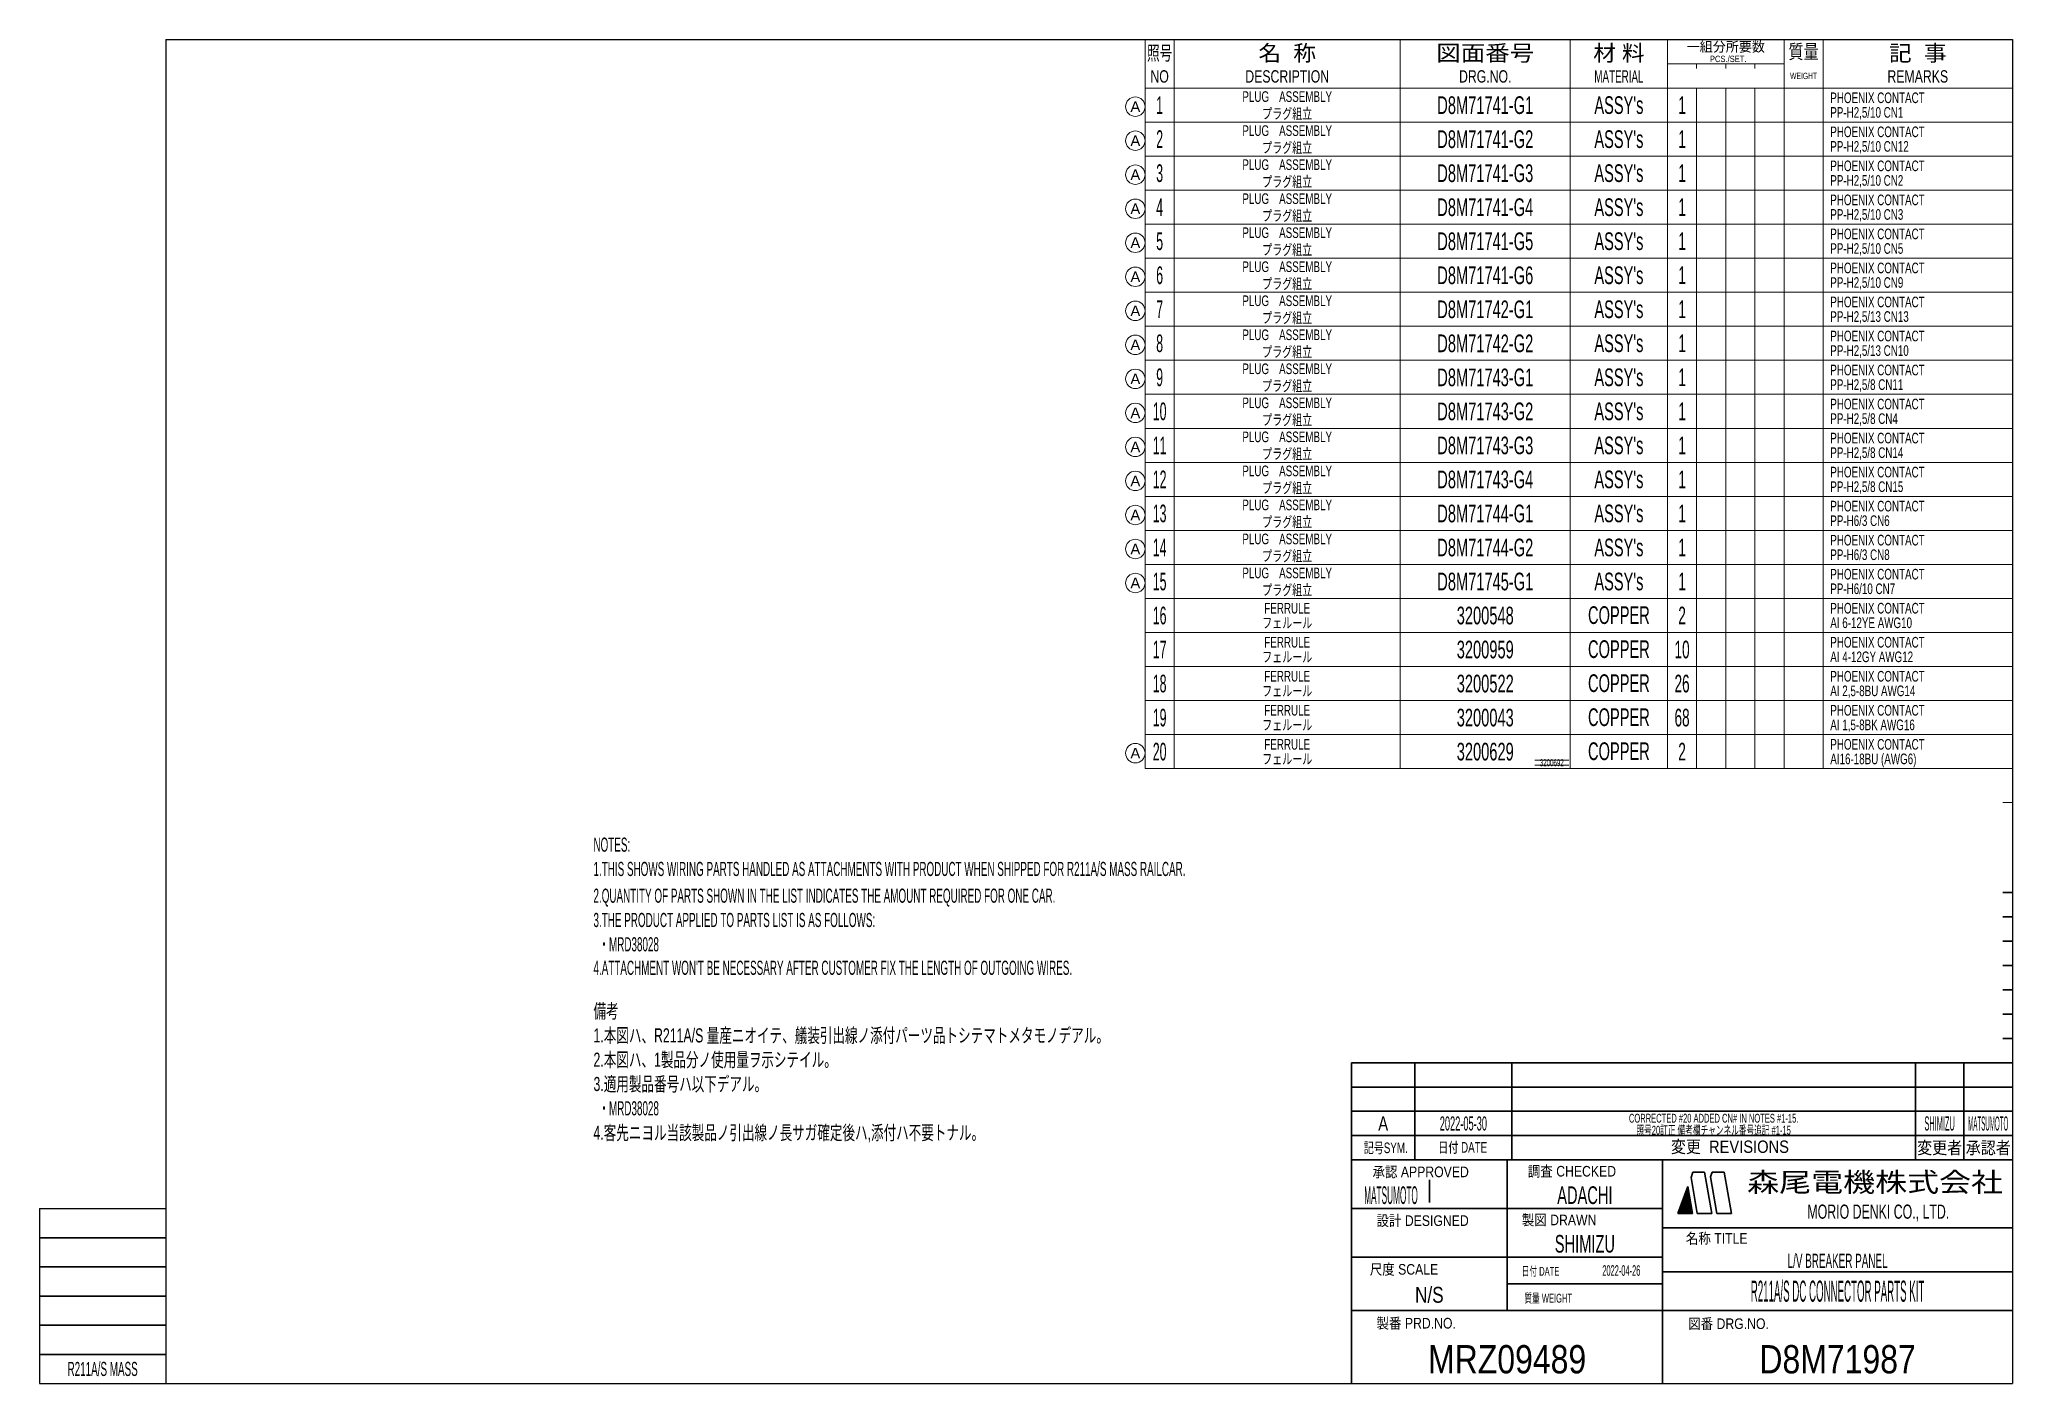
# Model space of a CAD drawing. Header units: millimetres. Extents: x 7 to 413, y 10 to 287.
import ezdxf
from ezdxf.enums import TextEntityAlignment as Align

# ---------------------------------------------------------------- set-up
doc = ezdxf.new("R2010")
doc.units = ezdxf.units.MM
for name, color, linetype in [('GR1_05', 7, 'Continuous'), ('図面枠B6M', 7, 'Continuous'), ('図面枠D8M', 7, 'Continuous'), ('表題、部品表_01', 7, 'Continuous'), ('表題、部品表_02', 7, 'Continuous'), ('表題、部品表_03', 7, 'Continuous')]:
    doc.layers.add(name, color=color, linetype=linetype)
doc.styles.add('HG丸ｺﾞｼｯｸM-PRO', font='')
doc.styles.get('HG丸ｺﾞｼｯｸM-PRO').set_extended_font_data('HG丸ｺﾞｼｯｸM-PRO')

# ---------------------------------------------------------------- blocks, each defined once
blk = doc.blocks.new('BLKF024')
at = {"layer": '図面枠D8M', "color": 4, "linetype": 'Continuous', "lineweight": 13}
for p, q in [((344.778471, 46.998727), (346.524087, 48.744343)), ((344.8594, 47.221078), (346.502888, 48.864566)), ((344.940329, 47.443428), (346.48169, 48.984789)), ((345.021258, 47.665778), (346.460491, 49.105012)), ((345.102186, 47.888128), (346.439293, 49.225235)), ((345.183115, 48.110479), (346.418094, 49.345457)), ((345.264044, 48.332829), (346.396896, 49.46568)), ((345.344973, 48.555179), (346.375697, 49.585903)), ((345.425902, 48.777529), (346.354499, 49.706126)), ((345.506831, 48.999879), (346.3333, 49.826349)), ((345.58776, 49.22223), (346.312102, 49.946572)), ((345.668689, 49.44458), (346.290903, 50.066794)), ((345.749617, 49.66693), (346.269705, 50.187017)), ((345.830546, 49.88928), (346.248506, 50.30724)), ((345.911475, 50.111631), (346.227307, 50.427463)), ((345.992404, 50.333981), (346.206109, 50.547686)), ((346.073333, 50.556331), (346.18491, 50.667909)), ((346.154262, 50.778681), (346.163712, 50.788131)), ((344.157871, 45.246757), (346.693675, 47.782561)), ((344.211969, 45.442276), (346.672477, 47.902784)), ((344.292898, 45.664626), (346.651278, 48.023006)), ((344.299292, 45.246757), (346.714874, 47.662338)), ((344.373827, 45.886976), (346.63008, 48.143229)), ((344.440714, 45.246757), (346.736072, 47.542115)), ((344.454756, 46.109327), (346.608881, 48.263452)), ((344.535684, 46.331677), (346.587682, 48.383675)), ((344.582135, 45.246757), (346.757271, 47.421892)), ((344.616613, 46.554027), (346.566484, 48.503898)), ((344.697542, 46.776377), (346.545285, 48.624121)), ((344.723556, 45.246757), (346.778469, 47.301669)), ((344.864978, 45.246757), (346.799668, 47.181447)), ((345.006399, 45.246757), (346.820866, 47.061224)), ((345.147821, 45.246757), (346.842065, 46.941001)), ((345.289242, 45.246757), (346.863263, 46.820778)), ((345.430663, 45.246757), (346.884462, 46.700555)), ((345.572085, 45.246757), (346.90566, 46.580332)), ((345.713506, 45.246757), (346.926859, 46.46011)), ((345.854927, 45.246757), (346.948057, 46.339887)), ((345.996349, 45.246757), (346.969256, 46.219664)), ((346.13777, 45.246757), (346.990455, 46.099441)), ((346.279191, 45.246757), (347.011653, 45.979218)), ((346.420613, 45.246757), (347.032852, 45.858995)), ((346.562034, 45.246757), (347.05405, 45.738773)), ((346.703455, 45.246757), (347.075249, 45.61855)), ((346.844877, 45.246757), (347.096447, 45.498327)), ((346.986298, 45.246757), (347.117646, 45.378104)), ((347.12772, 45.246757), (347.138844, 45.257881))]:
    blk.add_line(p, q, dxfattribs=at)
blk = doc.blocks.new('BLKF023')
at = {"layer": '図面枠D8M', "color": 2, "linetype": 'Continuous', "lineweight": 25}
for p, q in [((33, 286.75), (413, 286.75)), ((33, 286.75), (33, 10.25)), ((413, 286.75), (413, 10.25)), ((7, 46.25), (7, 10.25)), ((7, 46.25), (33, 46.25)), ((7, 10.25), (413, 10.25))]:
    blk.add_line(p, q, dxfattribs=at)
at = {"layer": '図面枠D8M', "color": 4, "linetype": 'Continuous', "lineweight": 13}
for p, q in [((413, 269.75), (411, 269.75)), ((413, 262.75), (411, 262.75)), ((413, 255.75), (411, 255.75)), ((413, 248.75), (411, 248.75)), ((413, 241.75), (411, 241.75)), ((413, 234.75), (411, 234.75)), ((413, 227.75), (411, 227.75)), ((413, 220.75), (411, 220.75)), ((413, 213.75), (411, 213.75)), ((413, 206.75), (411, 206.75)), ((413, 199.75), (411, 199.75)), ((413, 192.75), (411, 192.75)), ((413, 185.75), (411, 185.75)), ((413, 178.75), (411, 178.75)), ((413, 171.75), (411, 171.75)), ((413, 164.75), (411, 164.75)), ((413, 157.75), (411, 157.75)), ((413, 150.75), (411, 150.75)), ((413, 143.75), (411, 143.75)), ((413, 136.75), (411, 136.75)), ((411, 129.75), (413, 129.75))]:
    blk.add_line(p, q, dxfattribs=at)
at = {"layer": '図面枠D8M', "color": 3, "linetype": 'Continuous', "lineweight": 35}
for p, q in [((413, 111.25), (411, 111.25)), ((413, 106.25), (411, 106.25)), ((413, 101.25), (411, 101.25)), ((413, 96.25), (411, 96.25)), ((413, 91.25), (411, 91.25)), ((413, 86.25), (411, 86.25)), ((413, 81.25), (411, 81.25)), ((277, 76.25), (413, 76.25)), ((277, 76.25), (277, 10.25)), ((290, 76.25), (290, 56.25)), ((310, 76.25), (310, 56.25)), ((393, 76.25), (393, 56.25)), ((403, 76.25), (403, 56.25)), ((277, 71.25), (413, 71.25)), ((277, 66.25), (413, 66.25)), ((277, 61.25), (413, 61.25)), ((277, 56.25), (413, 56.25)), ((309, 56.25), (309, 25.25)), ((341, 56.25), (341, 10.25)), ((346.84, 52.65), (347.23, 53.75)), ((347.23, 53.75), (349.64, 53.75)), ((351.14, 45.25), (349.64, 53.75)), ((351.18, 53.75), (350.82, 52.76)), ((351.18, 53.75), (353.64, 53.75)), ((355.14, 45.25), (353.64, 53.75)), ((293, 52.17), (293, 47.48)), ((344.14, 45.25), (346.16, 50.8)), ((347.14, 45.25), (346.16, 50.8)), ((348.14, 45.25), (346.84, 52.65)), ((352.14, 45.25), (350.82, 52.76)), ((277, 46.25), (341, 46.25)), ((344.14, 45.25), (347.14, 45.25)), ((348.14, 45.25), (351.14, 45.25)), ((352.14, 45.25), (355.14, 45.25)), ((341, 42.25), (413, 42.25)), ((7, 40.25), (33, 40.25)), ((7, 34.25), (33, 34.25)), ((277, 36.25), (341, 36.25)), ((341, 33.25), (413, 33.25)), ((309, 30.75), (341, 30.75)), ((7, 28.25), (33, 28.25)), ((277, 25.25), (413, 25.25)), ((7, 22.25), (33, 22.25)), ((33, 16.25), (7, 16.25))]:
    blk.add_line(p, q, dxfattribs=at)
at = {"layer": '図面枠D8M', "color": 4, "linetype": 'Continuous', "lineweight": 13}
blk.add_blockref('BLKF024', (0, 0), dxfattribs=at)
at = {"layer": '図面枠D8M', "color": 4, "linetype": 'Continuous', "lineweight": 13, "style": 'HG丸ｺﾞｼｯｸM-PRO'}
for s, height, width, p in [('記号SYM.', 2.182, 0.69227, (284.03, 58.74)), ('日付 DATE', 2.182, 0.692507, (299.87, 58.83)), ('変更  REVISIONS', 2.5455, 0.887352, (354.85, 58.97)), ('変更者', 2.545, 0.887717, (398, 58.75)), ('承認者', 2.545, 0.887717, (408, 58.75)), ('承認 APPROVED', 2.1818, 0.863151, (291.21, 53.79)), ('調査 CHECKED', 2.182, 0.863174, (322.34, 53.92)), ('設計 DESIGNED', 2.1818, 0.862613, (291.61, 43.76)), ('製図 DRAWN', 2.182, 0.863099, (319.7, 43.9)), ('名称 TITLE', 2.182, 0.862489, (352.13, 40.11)), ('尺度 SCALE', 2.182, 0.862581, (287.78, 33.74)), ('日付 DATE', 1.818, 0.618255, (315.88, 33.34)), ('質量 WEIGHT', 1.818, 0.618812, (317.46, 27.8)), ('製番 PRD.NO.', 2.182, 0.863299, (290.29, 22.66)), ('図番 DRG.NO.', 2.182, 0.863083, (354.56, 22.56))]:
    blk.add_text(s, height=height, dxfattribs=dict(at, width=width)).set_placement(p, align=Align.MIDDLE_CENTER)
at = {"layer": '図面枠D8M', "color": 2, "linetype": 'Continuous', "lineweight": 25, "style": 'HG丸ｺﾞｼｯｸM-PRO', "width": 1.206081}
blk.add_text('森尾電機株式会社', height=4, dxfattribs=at).set_placement((384.72, 51.68), align=Align.MIDDLE_CENTER)
at = {"layer": '図面枠D8M', "color": 3, "linetype": 'Continuous', "lineweight": 35, "style": 'HG丸ｺﾞｼｯｸM-PRO', "width": 0.652197}
blk.add_text('MORIO DENKI CO., LTD.', height=2.9091, dxfattribs=at).set_placement((385.38, 45.61), align=Align.MIDDLE_CENTER)
blk = doc.blocks.new('BLKF025')
at = {"layer": '図面枠D8M', "color": 3, "linetype": 'Continuous', "lineweight": 35, "style": 'HG丸ｺﾞｼｯｸM-PRO'}
for s, height, width, p in [('A', 2.91, 0.782973, (283.5, 63.75)), ('2022-05-30', 2.909, 0.488281, (300, 63.75)), ('SHIMIZU', 2.909, 0.359252, (398, 63.75)), ('MATSUMOTO', 2.909, 0.26157, (408, 63.75)), ('照号20訂正 備考欄チャンネル番号追記 #1-15', 1.8182, 0.618891, (351.5, 62.36)), ('MATSUMOTO', 3.636, 0.349502, (285.11, 49)), ('ADACHI', 3.636, 0.619335, (325, 49)), ('SHIMIZU', 3.636, 0.619849, (325, 39)), ('L/V BREAKER PANEL', 2.9091, 0.522601, (377, 35.5)), ('2022-04-26', 2.182, 0.482412, (332.5, 33.5)), ('N/S', 3.273, 0.805664, (293, 28.5)), ('R211A/S DC CONNECTOR PARTS KIT', 4.3636, 0.342138, (377, 29.25)), ('MRZ09489', 5.818, 0.845879, (309, 15.25)), ('D8M71987', 5.818, 0.845432, (377, 15.25))]:
    blk.add_text(s, height=height, dxfattribs=dict(at, width=width)).set_placement(p, align=Align.MIDDLE_CENTER)
blk = doc.blocks.new('BLKF026')
at = {"layer": '表題、部品表_02', "color": 4, "linetype": 'Continuous', "lineweight": 13}
for p, q in [((234.5, 276.75), (234.5, 269.75)), ((234.5, 276.75), (413, 276.75)), ((240.5, 276.75), (240.5, 269.75)), ((287, 276.75), (287, 269.75)), ((322, 276.75), (322, 269.75)), ((342, 276.75), (342, 269.75)), ((348, 276.75), (348, 269.75)), ((354, 276.75), (354, 269.75)), ((360, 269.75), (360, 276.75)), ((366, 276.75), (366, 269.75)), ((374, 276.75), (374, 269.75)), ((413, 276.75), (413, 269.75)), ((234.5, 269.75), (413, 269.75))]:
    blk.add_line(p, q, dxfattribs=at)
blk = doc.blocks.new('BLKF029')
at = {"layer": '表題、部品表_01', "color": 4, "linetype": 'Continuous', "lineweight": 13}
for p, q in [((234.5, 286.75), (234.5, 276.75)), ((234.5, 286.75), (413, 286.75)), ((240.5, 286.75), (240.5, 276.75)), ((287, 286.75), (287, 276.75)), ((322, 286.75), (322, 276.75)), ((342, 286.75), (342, 276.75)), ((366, 286.75), (366, 276.75)), ((374, 286.75), (374, 276.75)), ((413, 286.75), (413, 276.75)), ((342, 281.75), (366, 281.75)), ((348, 280.75), (348, 281.75)), ((354, 281.75), (354, 280.75)), ((360, 281.75), (360, 280.75)), ((234.5, 276.75), (413, 276.75))]:
    blk.add_line(p, q, dxfattribs=at)
at = {"layer": '表題、部品表_01', "color": 3, "linetype": 'Continuous', "lineweight": 35, "style": 'HG丸ｺﾞｼｯｸM-PRO'}
for s, height, width, p in [('照号', 2.909, 0.651535, (237.5, 283.95)), ('名  称', 3.273, 1.042426, (263.75, 283.95)), ('図面番号', 3.273, 1.127518, (304.5, 283.95)), ('材 料', 3.273, 1.042439, (332, 283.95)), ('一組分所要数', 2.036, 0.966638, (354, 285.25)), ('質量', 2.909, 0.781842, (370, 284.25)), ('記  事', 3.273, 1.042426, (393.5, 283.95)), ('NO', 2.545, 0.740841, (237.5, 279.15)), ('DESCRIPTION', 2.5455, 0.741365, (263.75, 279.15)), ('DRG.NO.', 2.545, 0.741189, (304.5, 279.15)), ('MATERIAL', 2.545, 0.594756, (332, 279.15)), ('PCS./SET.', 1.309, 0.862935, (354.5, 282.75)), ('REMARKS', 2.545, 0.742803, (393.5, 279.15)), ('WEIGHT', 1.309, 0.635507, (370, 279.25))]:
    blk.add_text(s, height=height, dxfattribs=dict(at, width=width)).set_placement(p, align=Align.MIDDLE_CENTER)
blk = doc.blocks.new('BLKF028')
at = {"layer": '表題、部品表_01', "color": 3, "linetype": 'Continuous', "lineweight": 13}
blk.add_blockref('BLKF029', (0, 0), dxfattribs=at)
blk = doc.blocks.new('BLKF030')
at = {"layer": '表題、部品表_02', "color": 4, "linetype": 'Continuous', "lineweight": 13}
for p, q in [((234.5, 269.75), (234.5, 262.75)), ((234.5, 269.75), (413, 269.75)), ((240.5, 269.75), (240.5, 262.75)), ((287, 269.75), (287, 262.75)), ((322, 269.75), (322, 262.75)), ((342, 269.75), (342, 262.75)), ((348, 269.75), (348, 262.75)), ((354, 269.75), (354, 262.75)), ((360, 262.75), (360, 269.75)), ((366, 269.75), (366, 262.75)), ((374, 269.75), (374, 262.75)), ((413, 269.75), (413, 262.75)), ((234.5, 262.75), (413, 262.75))]:
    blk.add_line(p, q, dxfattribs=at)
blk = doc.blocks.new('BLKF031')
at = {"layer": '表題、部品表_02', "color": 4, "linetype": 'Continuous', "lineweight": 13}
for p, q in [((234.5, 262.75), (234.5, 255.75)), ((234.5, 262.75), (413, 262.75)), ((240.5, 262.75), (240.5, 255.75)), ((287, 262.75), (287, 255.75)), ((322, 262.75), (322, 255.75)), ((342, 262.75), (342, 255.75)), ((348, 262.75), (348, 255.75)), ((354, 262.75), (354, 255.75)), ((360, 255.75), (360, 262.75)), ((366, 262.75), (366, 255.75)), ((374, 262.75), (374, 255.75)), ((413, 262.75), (413, 255.75)), ((234.5, 255.75), (413, 255.75))]:
    blk.add_line(p, q, dxfattribs=at)
blk = doc.blocks.new('BLKF032')
at = {"layer": '表題、部品表_02', "color": 4, "linetype": 'Continuous', "lineweight": 13}
for p, q in [((234.5, 255.75), (234.5, 248.75)), ((234.5, 255.75), (413, 255.75)), ((240.5, 255.75), (240.5, 248.75)), ((287, 255.75), (287, 248.75)), ((322, 255.75), (322, 248.75)), ((342, 255.75), (342, 248.75)), ((348, 255.75), (348, 248.75)), ((354, 255.75), (354, 248.75)), ((360, 248.75), (360, 255.75)), ((366, 255.75), (366, 248.75)), ((374, 255.75), (374, 248.75)), ((413, 255.75), (413, 248.75)), ((234.5, 248.75), (413, 248.75))]:
    blk.add_line(p, q, dxfattribs=at)
blk = doc.blocks.new('BLKF033')
at = {"layer": '表題、部品表_02', "color": 4, "linetype": 'Continuous', "lineweight": 13}
for p, q in [((234.5, 248.75), (234.5, 241.75)), ((234.5, 248.75), (413, 248.75)), ((240.5, 248.75), (240.5, 241.75)), ((287, 248.75), (287, 241.75)), ((322, 248.75), (322, 241.75)), ((342, 248.75), (342, 241.75)), ((348, 248.75), (348, 241.75)), ((354, 248.75), (354, 241.75)), ((360, 241.75), (360, 248.75)), ((366, 248.75), (366, 241.75)), ((374, 248.75), (374, 241.75)), ((413, 248.75), (413, 241.75)), ((234.5, 241.75), (413, 241.75))]:
    blk.add_line(p, q, dxfattribs=at)
blk = doc.blocks.new('BLKF034')
at = {"layer": '表題、部品表_02', "color": 4, "linetype": 'Continuous', "lineweight": 13}
for p, q in [((234.5, 241.75), (234.5, 234.75)), ((234.5, 241.75), (413, 241.75)), ((240.5, 241.75), (240.5, 234.75)), ((287, 241.75), (287, 234.75)), ((322, 241.75), (322, 234.75)), ((342, 241.75), (342, 234.75)), ((348, 241.75), (348, 234.75)), ((354, 241.75), (354, 234.75)), ((360, 234.75), (360, 241.75)), ((366, 241.75), (366, 234.75)), ((374, 241.75), (374, 234.75)), ((413, 241.75), (413, 234.75)), ((234.5, 234.75), (413, 234.75))]:
    blk.add_line(p, q, dxfattribs=at)
blk = doc.blocks.new('BLKF035')
at = {"layer": '表題、部品表_02', "color": 4, "linetype": 'Continuous', "lineweight": 13}
for p, q in [((234.5, 234.75), (234.5, 227.75)), ((234.5, 234.75), (413, 234.75)), ((240.5, 234.75), (240.5, 227.75)), ((287, 234.75), (287, 227.75)), ((322, 234.75), (322, 227.75)), ((342, 234.75), (342, 227.75)), ((348, 234.75), (348, 227.75)), ((354, 234.75), (354, 227.75)), ((360, 227.75), (360, 234.75)), ((366, 234.75), (366, 227.75)), ((374, 234.75), (374, 227.75)), ((413, 234.75), (413, 227.75)), ((234.5, 227.75), (413, 227.75))]:
    blk.add_line(p, q, dxfattribs=at)
blk = doc.blocks.new('BLKF036')
at = {"layer": '表題、部品表_02', "color": 4, "linetype": 'Continuous', "lineweight": 13}
for p, q in [((234.5, 227.75), (234.5, 220.75)), ((234.5, 227.75), (413, 227.75)), ((240.5, 227.75), (240.5, 220.75)), ((287, 227.75), (287, 220.75)), ((322, 227.75), (322, 220.75)), ((342, 227.75), (342, 220.75)), ((348, 227.75), (348, 220.75)), ((354, 227.75), (354, 220.75)), ((360, 220.75), (360, 227.75)), ((366, 227.75), (366, 220.75)), ((374, 227.75), (374, 220.75)), ((413, 227.75), (413, 220.75)), ((234.5, 220.75), (413, 220.75))]:
    blk.add_line(p, q, dxfattribs=at)
blk = doc.blocks.new('BLKF037')
at = {"layer": '表題、部品表_02', "color": 4, "linetype": 'Continuous', "lineweight": 13}
for p, q in [((234.5, 220.75), (234.5, 213.75)), ((234.5, 220.75), (413, 220.75)), ((240.5, 220.75), (240.5, 213.75)), ((287, 220.75), (287, 213.75)), ((322, 220.75), (322, 213.75)), ((342, 220.75), (342, 213.75)), ((348, 220.75), (348, 213.75)), ((354, 220.75), (354, 213.75)), ((360, 213.75), (360, 220.75)), ((366, 220.75), (366, 213.75)), ((374, 220.75), (374, 213.75)), ((413, 220.75), (413, 213.75)), ((234.5, 213.75), (413, 213.75))]:
    blk.add_line(p, q, dxfattribs=at)
blk = doc.blocks.new('BLKF038')
at = {"layer": '表題、部品表_02', "color": 4, "linetype": 'Continuous', "lineweight": 13}
for p, q in [((234.5, 213.75), (234.5, 206.75)), ((234.5, 213.75), (413, 213.75)), ((240.5, 213.75), (240.5, 206.75)), ((287, 213.75), (287, 206.75)), ((322, 213.75), (322, 206.75)), ((342, 213.75), (342, 206.75)), ((348, 213.75), (348, 206.75)), ((354, 213.75), (354, 206.75)), ((360, 206.75), (360, 213.75)), ((366, 213.75), (366, 206.75)), ((374, 213.75), (374, 206.75)), ((413, 213.75), (413, 206.75)), ((234.5, 206.75), (413, 206.75))]:
    blk.add_line(p, q, dxfattribs=at)
blk = doc.blocks.new('BLKF039')
at = {"layer": '表題、部品表_02', "color": 4, "linetype": 'Continuous', "lineweight": 13}
for p, q in [((234.5, 206.75), (234.5, 199.75)), ((234.5, 206.75), (413, 206.75)), ((240.5, 206.75), (240.5, 199.75)), ((287, 206.75), (287, 199.75)), ((322, 206.75), (322, 199.75)), ((342, 206.75), (342, 199.75)), ((348, 206.75), (348, 199.75)), ((354, 206.75), (354, 199.75)), ((360, 199.75), (360, 206.75)), ((366, 206.75), (366, 199.75)), ((374, 206.75), (374, 199.75)), ((413, 206.75), (413, 199.75)), ((234.5, 199.75), (413, 199.75))]:
    blk.add_line(p, q, dxfattribs=at)
blk = doc.blocks.new('BLKF040')
at = {"layer": '表題、部品表_02', "color": 4, "linetype": 'Continuous', "lineweight": 13}
for p, q in [((234.5, 199.75), (234.5, 192.75)), ((234.5, 199.75), (413, 199.75)), ((240.5, 199.75), (240.5, 192.75)), ((287, 199.75), (287, 192.75)), ((322, 199.75), (322, 192.75)), ((342, 199.75), (342, 192.75)), ((348, 199.75), (348, 192.75)), ((354, 199.75), (354, 192.75)), ((360, 192.75), (360, 199.75)), ((366, 199.75), (366, 192.75)), ((374, 199.75), (374, 192.75)), ((413, 199.75), (413, 192.75)), ((234.5, 192.75), (413, 192.75))]:
    blk.add_line(p, q, dxfattribs=at)
blk = doc.blocks.new('BLKF041')
at = {"layer": '表題、部品表_02', "color": 4, "linetype": 'Continuous', "lineweight": 13}
for p, q in [((234.5, 192.75), (234.5, 185.75)), ((234.5, 192.75), (413, 192.75)), ((240.5, 192.75), (240.5, 185.75)), ((287, 192.75), (287, 185.75)), ((322, 192.75), (322, 185.75)), ((342, 192.75), (342, 185.75)), ((348, 192.75), (348, 185.75)), ((354, 192.75), (354, 185.75)), ((360, 185.75), (360, 192.75)), ((366, 192.75), (366, 185.75)), ((374, 192.75), (374, 185.75)), ((413, 192.75), (413, 185.75)), ((234.5, 185.75), (413, 185.75))]:
    blk.add_line(p, q, dxfattribs=at)
blk = doc.blocks.new('BLKF042')
at = {"layer": '表題、部品表_02', "color": 4, "linetype": 'Continuous', "lineweight": 13}
for p, q in [((234.5, 185.75), (234.5, 178.75)), ((234.5, 185.75), (413, 185.75)), ((240.5, 185.75), (240.5, 178.75)), ((287, 185.75), (287, 178.75)), ((322, 185.75), (322, 178.75)), ((342, 185.75), (342, 178.75)), ((348, 185.75), (348, 178.75)), ((354, 185.75), (354, 178.75)), ((360, 178.75), (360, 185.75)), ((366, 185.75), (366, 178.75)), ((374, 185.75), (374, 178.75)), ((413, 185.75), (413, 178.75)), ((234.5, 178.75), (413, 178.75))]:
    blk.add_line(p, q, dxfattribs=at)
blk = doc.blocks.new('BLKF056')
at = {"layer": '表題、部品表_02', "color": 4, "linetype": 'Continuous', "lineweight": 13}
for p, q in [((234.5, 178.75), (234.5, 171.75)), ((234.5, 178.75), (413, 178.75)), ((240.5, 178.75), (240.5, 171.75)), ((287, 178.75), (287, 171.75)), ((322, 178.75), (322, 171.75)), ((342, 178.75), (342, 171.75)), ((348, 178.75), (348, 171.75)), ((354, 178.75), (354, 171.75)), ((360, 171.75), (360, 178.75)), ((366, 178.75), (366, 171.75)), ((374, 178.75), (374, 171.75)), ((413, 178.75), (413, 171.75)), ((234.5, 171.75), (413, 171.75))]:
    blk.add_line(p, q, dxfattribs=at)
blk = doc.blocks.new('BLKF058')
at = {"layer": '表題、部品表_02', "color": 4, "linetype": 'Continuous', "lineweight": 13}
for p, q in [((234.5, 171.75), (234.5, 164.75)), ((234.5, 171.75), (413, 171.75)), ((240.5, 171.75), (240.5, 164.75)), ((287, 171.75), (287, 164.75)), ((322, 171.75), (322, 164.75)), ((342, 171.75), (342, 164.75)), ((348, 171.75), (348, 164.75)), ((354, 171.75), (354, 164.75)), ((360, 164.75), (360, 171.75)), ((366, 171.75), (366, 164.75)), ((374, 171.75), (374, 164.75)), ((413, 171.75), (413, 164.75)), ((234.5, 164.75), (413, 164.75))]:
    blk.add_line(p, q, dxfattribs=at)
blk = doc.blocks.new('BLKF059')
at = {"layer": '表題、部品表_02', "color": 4, "linetype": 'Continuous', "lineweight": 13}
for p, q in [((234.5, 164.75), (234.5, 157.75)), ((234.5, 164.75), (413, 164.75)), ((240.5, 164.75), (240.5, 157.75)), ((287, 164.75), (287, 157.75)), ((322, 164.75), (322, 157.75)), ((342, 164.75), (342, 157.75)), ((348, 164.75), (348, 157.75)), ((354, 164.75), (354, 157.75)), ((360, 157.75), (360, 164.75)), ((366, 164.75), (366, 157.75)), ((374, 164.75), (374, 157.75)), ((413, 164.75), (413, 157.75)), ((234.5, 157.75), (413, 157.75))]:
    blk.add_line(p, q, dxfattribs=at)
blk = doc.blocks.new('BLKF060')
at = {"layer": '表題、部品表_02', "color": 4, "linetype": 'Continuous', "lineweight": 13}
for p, q in [((234.5, 157.75), (234.5, 150.75)), ((234.5, 157.75), (413, 157.75)), ((240.5, 157.75), (240.5, 150.75)), ((287, 157.75), (287, 150.75)), ((322, 157.75), (322, 150.75)), ((342, 157.75), (342, 150.75)), ((348, 157.75), (348, 150.75)), ((354, 157.75), (354, 150.75)), ((360, 150.75), (360, 157.75)), ((366, 157.75), (366, 150.75)), ((374, 157.75), (374, 150.75)), ((413, 157.75), (413, 150.75)), ((234.5, 150.75), (413, 150.75))]:
    blk.add_line(p, q, dxfattribs=at)
blk = doc.blocks.new('BLKF061')
at = {"layer": '表題、部品表_02', "color": 4, "linetype": 'Continuous', "lineweight": 13}
for p, q in [((234.5, 150.75), (234.5, 143.75)), ((234.5, 150.75), (413, 150.75)), ((240.5, 150.75), (240.5, 143.75)), ((287, 150.75), (287, 143.75)), ((322, 150.75), (322, 143.75)), ((342, 150.75), (342, 143.75)), ((348, 150.75), (348, 143.75)), ((354, 150.75), (354, 143.75)), ((360, 143.75), (360, 150.75)), ((366, 150.75), (366, 143.75)), ((374, 150.75), (374, 143.75)), ((413, 150.75), (413, 143.75)), ((234.5, 143.75), (413, 143.75))]:
    blk.add_line(p, q, dxfattribs=at)
blk = doc.blocks.new('BLKF062')
at = {"layer": '表題、部品表_02', "color": 4, "linetype": 'Continuous', "lineweight": 13}
for p, q in [((234.5, 143.75), (234.5, 136.75)), ((234.5, 143.75), (413, 143.75)), ((240.5, 143.75), (240.5, 136.75)), ((287, 143.75), (287, 136.75)), ((322, 143.75), (322, 136.75)), ((342, 143.75), (342, 136.75)), ((348, 143.75), (348, 136.75)), ((354, 143.75), (354, 136.75)), ((360, 136.75), (360, 143.75)), ((366, 143.75), (366, 136.75)), ((374, 143.75), (374, 136.75)), ((413, 143.75), (413, 136.75)), ((234.5, 136.75), (413, 136.75))]:
    blk.add_line(p, q, dxfattribs=at)
blk = doc.blocks.new('BLKF068')
at = {"layer": 'GR1_05', "color": 4, "linetype": 'Continuous', "lineweight": 13}
blk.add_circle((232.5, 139.93), 2, dxfattribs=at)
at = {"layer": 'GR1_05', "color": 4, "linetype": 'Continuous', "lineweight": 13, "style": 'HG丸ｺﾞｼｯｸM-PRO', "width": 1.042301}
blk.add_text('A', height=2.18, dxfattribs=at).set_placement((232.5, 139.93), align=Align.MIDDLE_CENTER)
blk = doc.blocks.new('BLKF069')
at = {"layer": 'GR1_05', "color": 4, "linetype": 'Continuous', "lineweight": 13}
blk.add_circle((232.5, 272.93), 2, dxfattribs=at)
at = {"layer": 'GR1_05', "color": 4, "linetype": 'Continuous', "lineweight": 13, "style": 'HG丸ｺﾞｼｯｸM-PRO', "width": 1.042301}
blk.add_text('A', height=2.18, dxfattribs=at).set_placement((232.5, 272.93), align=Align.MIDDLE_CENTER)
blk = doc.blocks.new('BLKF070')
at = {"layer": 'GR1_05', "color": 4, "linetype": 'Continuous', "lineweight": 13}
blk.add_circle((232.5, 265.93), 2, dxfattribs=at)
at = {"layer": 'GR1_05', "color": 4, "linetype": 'Continuous', "lineweight": 13, "style": 'HG丸ｺﾞｼｯｸM-PRO', "width": 1.042301}
blk.add_text('A', height=2.18, dxfattribs=at).set_placement((232.5, 265.93), align=Align.MIDDLE_CENTER)
blk = doc.blocks.new('BLKF071')
at = {"layer": 'GR1_05', "color": 4, "linetype": 'Continuous', "lineweight": 13}
blk.add_circle((232.5, 258.93), 2, dxfattribs=at)
at = {"layer": 'GR1_05', "color": 4, "linetype": 'Continuous', "lineweight": 13, "style": 'HG丸ｺﾞｼｯｸM-PRO', "width": 1.042301}
blk.add_text('A', height=2.18, dxfattribs=at).set_placement((232.5, 258.93), align=Align.MIDDLE_CENTER)
blk = doc.blocks.new('BLKF072')
at = {"layer": 'GR1_05', "color": 4, "linetype": 'Continuous', "lineweight": 13}
blk.add_circle((232.5, 251.93), 2, dxfattribs=at)
at = {"layer": 'GR1_05', "color": 4, "linetype": 'Continuous', "lineweight": 13, "style": 'HG丸ｺﾞｼｯｸM-PRO', "width": 1.042301}
blk.add_text('A', height=2.18, dxfattribs=at).set_placement((232.5, 251.93), align=Align.MIDDLE_CENTER)
blk = doc.blocks.new('BLKF073')
at = {"layer": 'GR1_05', "color": 4, "linetype": 'Continuous', "lineweight": 13}
blk.add_circle((232.5, 244.93), 2, dxfattribs=at)
at = {"layer": 'GR1_05', "color": 4, "linetype": 'Continuous', "lineweight": 13, "style": 'HG丸ｺﾞｼｯｸM-PRO', "width": 1.042301}
blk.add_text('A', height=2.18, dxfattribs=at).set_placement((232.5, 244.93), align=Align.MIDDLE_CENTER)
blk = doc.blocks.new('BLKF074')
at = {"layer": 'GR1_05', "color": 4, "linetype": 'Continuous', "lineweight": 13}
blk.add_circle((232.5, 237.93), 2, dxfattribs=at)
at = {"layer": 'GR1_05', "color": 4, "linetype": 'Continuous', "lineweight": 13, "style": 'HG丸ｺﾞｼｯｸM-PRO', "width": 1.042301}
blk.add_text('A', height=2.18, dxfattribs=at).set_placement((232.5, 237.93), align=Align.MIDDLE_CENTER)
blk = doc.blocks.new('BLKF075')
at = {"layer": 'GR1_05', "color": 4, "linetype": 'Continuous', "lineweight": 13}
blk.add_circle((232.5, 230.93), 2, dxfattribs=at)
at = {"layer": 'GR1_05', "color": 4, "linetype": 'Continuous', "lineweight": 13, "style": 'HG丸ｺﾞｼｯｸM-PRO', "width": 1.042301}
blk.add_text('A', height=2.18, dxfattribs=at).set_placement((232.5, 230.93), align=Align.MIDDLE_CENTER)
blk = doc.blocks.new('BLKF076')
at = {"layer": 'GR1_05', "color": 4, "linetype": 'Continuous', "lineweight": 13}
blk.add_circle((232.5, 223.93), 2, dxfattribs=at)
at = {"layer": 'GR1_05', "color": 4, "linetype": 'Continuous', "lineweight": 13, "style": 'HG丸ｺﾞｼｯｸM-PRO', "width": 1.042301}
blk.add_text('A', height=2.18, dxfattribs=at).set_placement((232.5, 223.93), align=Align.MIDDLE_CENTER)
blk = doc.blocks.new('BLKF077')
at = {"layer": 'GR1_05', "color": 4, "linetype": 'Continuous', "lineweight": 13}
blk.add_circle((232.5, 216.93), 2, dxfattribs=at)
at = {"layer": 'GR1_05', "color": 4, "linetype": 'Continuous', "lineweight": 13, "style": 'HG丸ｺﾞｼｯｸM-PRO', "width": 1.042301}
blk.add_text('A', height=2.18, dxfattribs=at).set_placement((232.5, 216.93), align=Align.MIDDLE_CENTER)
blk = doc.blocks.new('BLKF078')
at = {"layer": 'GR1_05', "color": 4, "linetype": 'Continuous', "lineweight": 13}
blk.add_circle((232.5, 209.93), 2, dxfattribs=at)
at = {"layer": 'GR1_05', "color": 4, "linetype": 'Continuous', "lineweight": 13, "style": 'HG丸ｺﾞｼｯｸM-PRO', "width": 1.042301}
blk.add_text('A', height=2.18, dxfattribs=at).set_placement((232.5, 209.93), align=Align.MIDDLE_CENTER)
blk = doc.blocks.new('BLKF079')
at = {"layer": 'GR1_05', "color": 4, "linetype": 'Continuous', "lineweight": 13}
blk.add_circle((232.5, 202.93), 2, dxfattribs=at)
at = {"layer": 'GR1_05', "color": 4, "linetype": 'Continuous', "lineweight": 13, "style": 'HG丸ｺﾞｼｯｸM-PRO', "width": 1.042301}
blk.add_text('A', height=2.18, dxfattribs=at).set_placement((232.5, 202.93), align=Align.MIDDLE_CENTER)
blk = doc.blocks.new('BLKF080')
at = {"layer": 'GR1_05', "color": 4, "linetype": 'Continuous', "lineweight": 13}
blk.add_circle((232.5, 195.93), 2, dxfattribs=at)
at = {"layer": 'GR1_05', "color": 4, "linetype": 'Continuous', "lineweight": 13, "style": 'HG丸ｺﾞｼｯｸM-PRO', "width": 1.042301}
blk.add_text('A', height=2.18, dxfattribs=at).set_placement((232.5, 195.93), align=Align.MIDDLE_CENTER)
blk = doc.blocks.new('BLKF081')
at = {"layer": 'GR1_05', "color": 4, "linetype": 'Continuous', "lineweight": 13}
blk.add_circle((232.5, 188.93), 2, dxfattribs=at)
at = {"layer": 'GR1_05', "color": 4, "linetype": 'Continuous', "lineweight": 13, "style": 'HG丸ｺﾞｼｯｸM-PRO', "width": 1.042301}
blk.add_text('A', height=2.18, dxfattribs=at).set_placement((232.5, 188.93), align=Align.MIDDLE_CENTER)
blk = doc.blocks.new('BLKF082')
at = {"layer": 'GR1_05', "color": 4, "linetype": 'Continuous', "lineweight": 13}
blk.add_circle((232.5, 181.93), 2, dxfattribs=at)
at = {"layer": 'GR1_05', "color": 4, "linetype": 'Continuous', "lineweight": 13, "style": 'HG丸ｺﾞｼｯｸM-PRO', "width": 1.042301}
blk.add_text('A', height=2.18, dxfattribs=at).set_placement((232.5, 181.93), align=Align.MIDDLE_CENTER)
blk = doc.blocks.new('BLKF083')
at = {"layer": 'GR1_05', "color": 4, "linetype": 'Continuous', "lineweight": 13}
blk.add_circle((232.5, 174.93), 2, dxfattribs=at)
at = {"layer": 'GR1_05', "color": 4, "linetype": 'Continuous', "lineweight": 13, "style": 'HG丸ｺﾞｼｯｸM-PRO', "width": 1.042301}
blk.add_text('A', height=2.18, dxfattribs=at).set_placement((232.5, 174.93), align=Align.MIDDLE_CENTER)

msp = doc.modelspace()

# ---------------------------------------------------------------- linework, layer by layer
at = {"layer": 'GR1_05', "color": 3, "linetype": 'Continuous', "lineweight": 13}
for p, q in [((314.69, 138.46), (321.69, 138.46)), ((314.69, 137.46), (321.69, 137.46))]:
    msp.add_line(p, q, dxfattribs=at)

# ---------------------------------------------------------------- block references
at = {"layer": 'GR1_05', "color": 4, "linetype": 'Continuous', "lineweight": 13}
for name in ['BLKF069', 'BLKF070', 'BLKF071', 'BLKF072', 'BLKF073', 'BLKF074', 'BLKF075', 'BLKF076', 'BLKF077', 'BLKF078', 'BLKF079', 'BLKF080', 'BLKF081', 'BLKF082', 'BLKF083', 'BLKF068']:
    msp.add_blockref(name, (0, 0), dxfattribs=at)
at = {"layer": '図面枠D8M', "color": 4, "linetype": 'Continuous', "lineweight": 35}
msp.add_blockref('BLKF023', (0, 0), dxfattribs=at)
at = {"layer": '図面枠D8M', "color": 3, "linetype": 'Continuous', "lineweight": 35}
msp.add_blockref('BLKF025', (0, 0), dxfattribs=at)
at = {"layer": '表題、部品表_01', "color": 3, "linetype": 'Continuous', "lineweight": 13}
msp.add_blockref('BLKF028', (0, 0), dxfattribs=at)
at = {"layer": '表題、部品表_02', "color": 4, "linetype": 'Continuous', "lineweight": 13}
for name in ['BLKF026', 'BLKF030', 'BLKF031', 'BLKF032', 'BLKF033', 'BLKF034', 'BLKF035', 'BLKF036', 'BLKF037', 'BLKF038', 'BLKF039', 'BLKF040', 'BLKF041', 'BLKF042', 'BLKF056', 'BLKF058', 'BLKF059', 'BLKF060', 'BLKF061', 'BLKF062']:
    msp.add_blockref(name, (0, 0), dxfattribs=at)

# ---------------------------------------------------------------- texts
at = {"layer": 'GR1_05', "color": 3, "linetype": 'Continuous', "lineweight": 35, "style": 'HG丸ｺﾞｼｯｸM-PRO', "width": 0.521199}
msp.add_text('3200692', height=1.455, dxfattribs=at).set_placement((318.19, 137.96), align=Align.MIDDLE_CENTER)
at = {"layer": '図面枠B6M', "color": 3, "linetype": 'Continuous', "lineweight": 35, "style": 'HG丸ｺﾞｼｯｸM-PRO', "width": 0.521884}
msp.add_text('R211A/S MASS', height=2.9091, dxfattribs=at).set_placement((20, 13.25), align=Align.MIDDLE_CENTER)
at = {"layer": '図面枠D8M', "color": 3, "linetype": 'Continuous', "lineweight": 35, "style": 'HG丸ｺﾞｼｯｸM-PRO', "width": 0.618758}
msp.add_text('CORRECTED #20 ADDED CN# IN NOTES #1-15.', height=1.8182, dxfattribs=at).set_placement((351.5, 64.83), align=Align.MIDDLE_CENTER)
at = {"layer": '表題、部品表_03', "color": 3, "linetype": 'Continuous', "lineweight": 35, "style": 'HG丸ｺﾞｼｯｸM-PRO'}
for s, height, width, p in [('PLUG\u3000ASSEMBLY', 2.1818, 0.692283, (263.75, 275)), ('1', 3.64, 0.521199, (237.5, 273.25)), ('プラグ組立', 2.182, 0.692256, (263.75, 271.5)), ('D8M71741-G1', 3.6364, 0.619153, (304.5, 273.24)), ("ASSY's", 3.636, 0.617769, (332, 273.25)), ('1', 3.64, 0.576062, (345, 273.25)), ('2', 3.64, 0.521199, (237.5, 266.25)), ('PLUG\u3000ASSEMBLY', 2.1818, 0.692283, (263.75, 268)), ('D8M71741-G2', 3.6364, 0.619153, (304.5, 266.24)), ("ASSY's", 3.636, 0.617769, (332, 266.25)), ('1', 3.64, 0.576062, (345, 266.25)), ('プラグ組立', 2.182, 0.692256, (263.75, 264.5)), ('3', 3.64, 0.521199, (237.5, 259.25)), ('PLUG\u3000ASSEMBLY', 2.1818, 0.692283, (263.75, 261)), ('D8M71741-G3', 3.6364, 0.619153, (304.5, 259.24)), ("ASSY's", 3.636, 0.617769, (332, 259.25)), ('1', 3.64, 0.576062, (345, 259.25)), ('プラグ組立', 2.182, 0.692256, (263.75, 257.5)), ('4', 3.64, 0.521199, (237.5, 252.25)), ('PLUG\u3000ASSEMBLY', 2.1818, 0.692283, (263.75, 254)), ('プラグ組立', 2.182, 0.692256, (263.75, 250.5)), ('D8M71741-G4', 3.6364, 0.619153, (304.5, 252.24)), ("ASSY's", 3.636, 0.617769, (332, 252.25)), ('1', 3.64, 0.576062, (345, 252.25)), ('PLUG\u3000ASSEMBLY', 2.1818, 0.692283, (263.75, 247)), ('5', 3.64, 0.521199, (237.5, 245.25)), ('プラグ組立', 2.182, 0.692256, (263.75, 243.5)), ('D8M71741-G5', 3.6364, 0.619153, (304.5, 245.24)), ("ASSY's", 3.636, 0.617769, (332, 245.25)), ('1', 3.64, 0.576062, (345, 245.25)), ('6', 3.64, 0.521199, (237.5, 238.25)), ('PLUG\u3000ASSEMBLY', 2.1818, 0.692283, (263.75, 240)), ('D8M71741-G6', 3.6364, 0.619153, (304.5, 238.24)), ("ASSY's", 3.636, 0.617769, (332, 238.25)), ('1', 3.64, 0.576062, (345, 238.25)), ('プラグ組立', 2.182, 0.692256, (263.75, 236.5)), ('7', 3.64, 0.521199, (237.5, 231.25)), ('PLUG\u3000ASSEMBLY', 2.1818, 0.692283, (263.75, 233)), ('D8M71742-G1', 3.6364, 0.619153, (304.5, 231.24)), ("ASSY's", 3.636, 0.617769, (332, 231.25)), ('1', 3.64, 0.576062, (345, 231.25)), ('プラグ組立', 2.182, 0.692256, (263.75, 229.5)), ('8', 3.64, 0.521199, (237.5, 224.25)), ('PLUG\u3000ASSEMBLY', 2.1818, 0.692283, (263.75, 226)), ('プラグ組立', 2.182, 0.692256, (263.75, 222.5)), ('D8M71742-G2', 3.6364, 0.619153, (304.5, 224.24)), ("ASSY's", 3.636, 0.617769, (332, 224.25)), ('1', 3.64, 0.576062, (345, 224.25)), ('PLUG\u3000ASSEMBLY', 2.1818, 0.692283, (263.75, 219)), ('9', 3.64, 0.521199, (237.5, 217.25)), ('プラグ組立', 2.182, 0.692256, (263.75, 215.5)), ('D8M71743-G1', 3.6364, 0.619153, (304.5, 217.24)), ("ASSY's", 3.636, 0.617769, (332, 217.25)), ('1', 3.64, 0.576062, (345, 217.25)), ('10', 3.636, 0.521199, (237.5, 210.25)), ('PLUG\u3000ASSEMBLY', 2.1818, 0.692283, (263.75, 212)), ('D8M71743-G2', 3.6364, 0.619153, (304.5, 210.24)), ("ASSY's", 3.636, 0.617769, (332, 210.25)), ('1', 3.64, 0.576062, (345, 210.25)), ('プラグ組立', 2.182, 0.692256, (263.75, 208.5)), ('11', 3.636, 0.521199, (237.5, 203.25)), ('PLUG\u3000ASSEMBLY', 2.1818, 0.692283, (263.75, 205)), ('D8M71743-G3', 3.6364, 0.619153, (304.5, 203.24)), ("ASSY's", 3.636, 0.617769, (332, 203.25)), ('1', 3.64, 0.576062, (345, 203.25)), ('PLUG\u3000ASSEMBLY', 2.1818, 0.692283, (263.75, 198)), ('プラグ組立', 2.182, 0.692256, (263.75, 201.5)), ('12', 3.636, 0.521199, (237.5, 196.25)), ('プラグ組立', 2.182, 0.692256, (263.75, 194.5)), ('D8M71743-G4', 3.6364, 0.619153, (304.5, 196.24)), ("ASSY's", 3.636, 0.617769, (332, 196.25)), ('1', 3.64, 0.576062, (345, 196.25)), ('13', 3.636, 0.521199, (237.5, 189.25)), ('PLUG\u3000ASSEMBLY', 2.1818, 0.692283, (263.75, 191)), ('D8M71744-G1', 3.6364, 0.619153, (304.5, 189.24)), ("ASSY's", 3.636, 0.617769, (332, 189.25)), ('1', 3.64, 0.576062, (345, 189.25)), ('プラグ組立', 2.182, 0.692256, (263.75, 187.5)), ('14', 3.636, 0.521199, (237.5, 182.25)), ('PLUG\u3000ASSEMBLY', 2.1818, 0.692283, (263.75, 184)), ('D8M71744-G2', 3.6364, 0.619153, (304.5, 182.24)), ("ASSY's", 3.636, 0.617769, (332, 182.25)), ('1', 3.64, 0.576062, (345, 182.25)), ('プラグ組立', 2.182, 0.692256, (263.75, 180.5)), ('15', 3.636, 0.521199, (237.5, 175.25)), ('PLUG\u3000ASSEMBLY', 2.1818, 0.692283, (263.75, 177)), ('プラグ組立', 2.182, 0.692256, (263.75, 173.5)), ('D8M71745-G1', 3.6364, 0.619153, (304.5, 175.24)), ("ASSY's", 3.636, 0.617769, (332, 175.25)), ('1', 3.64, 0.576062, (345, 175.25)), ('FERRULE', 2.182, 0.691911, (263.75, 169.75)), ('16', 3.636, 0.521199, (237.5, 168.25)), ('フェルール', 2.182, 0.692256, (263.75, 166.75)), ('3200548', 3.636, 0.619953, (304.5, 168.25)), ('COPPER', 3.636, 0.618794, (332, 168.33)), ('2', 3.64, 0.576062, (345, 168.25)), ('17', 3.636, 0.521199, (237.5, 161.25)), ('FERRULE', 2.182, 0.691911, (263.75, 162.75)), ('3200959', 3.636, 0.619953, (304.5, 161.25)), ('COPPER', 3.636, 0.618794, (332, 161.33)), ('10', 3.636, 0.576062, (345, 161.25)), ('フェルール', 2.182, 0.692256, (263.75, 159.75)), ('18', 3.636, 0.521199, (237.5, 154.25)), ('FERRULE', 2.182, 0.691911, (263.75, 155.75)), ('3200522', 3.636, 0.619953, (304.5, 154.25)), ('COPPER', 3.636, 0.618794, (332, 154.33)), ('26', 3.636, 0.576062, (345, 154.25)), ('フェルール', 2.182, 0.692256, (263.75, 152.75)), ('19', 3.636, 0.521199, (237.5, 147.25)), ('フェルール', 2.182, 0.692256, (263.75, 145.75)), ('FERRULE', 2.182, 0.691911, (263.75, 148.75)), ('3200043', 3.636, 0.619953, (304.5, 147.25)), ('COPPER', 3.636, 0.618794, (332, 147.33)), ('68', 3.636, 0.576062, (345, 147.25)), ('20', 3.636, 0.521199, (237.5, 140.25)), ('FERRULE', 2.182, 0.691911, (263.75, 141.75)), ('3200629', 3.636, 0.619953, (304.5, 140.25)), ('COPPER', 3.636, 0.618794, (332, 140.33)), ('2', 3.64, 0.576062, (345, 140.25)), ('フェルール', 2.182, 0.692256, (263.75, 138.75))]:
    msp.add_text(s, height=height, dxfattribs=dict(at, width=width)).set_placement(p, align=Align.MIDDLE_CENTER)
for s, height, width, p in [('PHOENIX CONTACT', 2.1818, 0.692624, (375.5, 274.75)), ('PP-H2,5/10 CN1', 2.1818, 0.691249, (375.5, 271.75)), ('PHOENIX CONTACT', 2.1818, 0.692624, (375.5, 267.75)), ('PP-H2,5/10 CN12', 2.1818, 0.691251, (375.5, 264.75)), ('PHOENIX CONTACT', 2.1818, 0.692624, (375.5, 260.75)), ('PP-H2,5/10 CN2', 2.1818, 0.691249, (375.5, 257.75)), ('PHOENIX CONTACT', 2.1818, 0.692624, (375.5, 253.75)), ('PP-H2,5/10 CN3', 2.1818, 0.691249, (375.5, 250.75)), ('PHOENIX CONTACT', 2.1818, 0.692624, (375.5, 246.75)), ('PP-H2,5/10 CN5', 2.1818, 0.691249, (375.5, 243.75)), ('PHOENIX CONTACT', 2.1818, 0.692624, (375.5, 239.75)), ('PP-H2,5/10 CN9', 2.1818, 0.691249, (375.5, 236.75)), ('PHOENIX CONTACT', 2.1818, 0.692624, (375.5, 232.75)), ('PP-H2,5/13 CN13', 2.1818, 0.691251, (375.5, 229.75)), ('PHOENIX CONTACT', 2.1818, 0.692624, (375.5, 225.75)), ('PP-H2,5/13 CN10', 2.1818, 0.691251, (375.5, 222.75)), ('PHOENIX CONTACT', 2.1818, 0.692624, (375.5, 218.75)), ('PP-H2,5/8 CN11', 2.1818, 0.691249, (375.5, 215.75)), ('PHOENIX CONTACT', 2.1818, 0.692624, (375.5, 211.75)), ('PP-H2,5/8 CN4', 2.1818, 0.691247, (375.5, 208.75)), ('PHOENIX CONTACT', 2.1818, 0.692624, (375.5, 204.75)), ('PP-H2,5/8 CN14', 2.1818, 0.691249, (375.5, 201.75)), ('PHOENIX CONTACT', 2.1818, 0.692624, (375.5, 197.75)), ('PP-H2,5/8 CN15', 2.1818, 0.691249, (375.5, 194.75)), ('PHOENIX CONTACT', 2.1818, 0.692624, (375.5, 190.75)), ('PP-H6/3 CN6', 2.1818, 0.691318, (375.5, 187.75)), ('PHOENIX CONTACT', 2.1818, 0.692624, (375.5, 183.75)), ('PP-H6/3 CN8', 2.1818, 0.691318, (375.5, 180.75)), ('PHOENIX CONTACT', 2.1818, 0.692624, (375.5, 176.75)), ('PP-H6/10 CN7', 2.1818, 0.691314, (375.5, 173.75)), ('PHOENIX CONTACT', 2.1818, 0.692624, (375.5, 169.75)), ('AI 6-12YE AWG10', 2.1818, 0.691499, (375.5, 166.75)), ('PHOENIX CONTACT', 2.1818, 0.692624, (375.5, 162.75)), ('AI 4-12GY AWG12', 2.1818, 0.691429, (375.5, 159.75)), ('PHOENIX CONTACT', 2.1818, 0.692624, (375.5, 155.75)), ('AI 2,5-8BU AWG14', 2.1818, 0.691627, (375.5, 152.75)), ('AI 1,5-8BK AWG16', 2.1818, 0.691768, (375.5, 145.75)), ('PHOENIX CONTACT', 2.1818, 0.692624, (375.5, 148.75)), ('PHOENIX CONTACT', 2.1818, 0.692624, (375.5, 141.75)), ('AI16-18BU (AWG6)', 2.1818, 0.691814, (375.5, 138.75)), ('NOTES:', 2.909, 0.521723, (121, 121.11)), ('1.THIS SHOWS WIRING PARTS HANDLED AS ATTACHMENTS WITH PRODUCT WHEN SHIPPED FOR R211A/S MASS RAILCAR.', 2.9091, 0.522328, (121, 116.11)), ('2.QUANTITY OF PARTS SHOWN IN THE LIST INDICATES THE AMOUNT REQUIRED FOR ONE CAR.', 2.9091, 0.522263, (121, 110.61)), ('3.THE PRODUCT APPLIED TO PARTS LIST IS AS FOLLOWS:', 2.9091, 0.522709, (121, 105.61)), ('  ・MRD38028', 2.9091, 0.521728, (121, 100.61)), ("4.ATTACHMENT WON'T BE NECESSARY AFTER CUSTOMER FIX THE LENGTH OF OUTGOING WIRES.", 2.9091, 0.522285, (121, 95.78)), ('備考', 2.909, 0.651535, (121, 86.87)), ('1.本図ハ、R211A/S 量産ニオイテ、艤装引出線ノ添付パーツ品トシテマトメタモノデアル。', 2.9091, 0.651678, (121, 81.87)), ('2.本図ハ、1製品分ノ使用量ヲ示シテイル。', 2.9091, 0.651612, (121, 76.87)), ('3.適用製品番号ハ以下デアル。', 2.9091, 0.651572, (121, 71.87)), ('  ・MRD38028', 2.9091, 0.521728, (121, 66.87)), ('4.客先ニヨル当該製品ノ引出線ノ長サガ確定後ハ,添付ハ不要トナル。', 2.9091, 0.651537, (121, 61.86))]:
    msp.add_text(s, height=height, dxfattribs=dict(at, width=width)).set_placement(p, align=Align.MIDDLE_LEFT)

doc.saveas('drawing.dxf')
